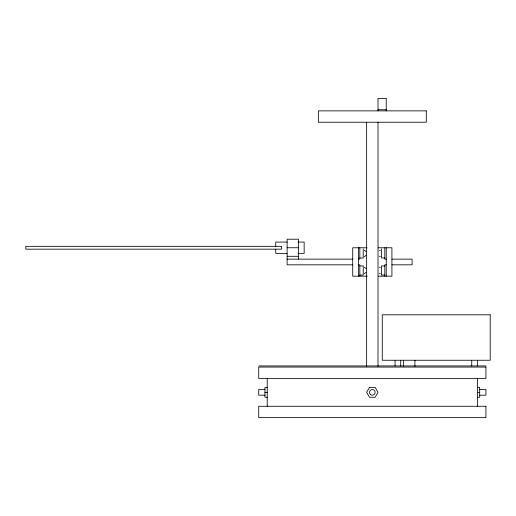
<?xml version="1.0" encoding="UTF-8"?>
<svg xmlns="http://www.w3.org/2000/svg" width="516" height="516" viewBox="0 0 516 516"><rect width="100%" height="100%" fill="white"/><g stroke="black" fill="none" stroke-linecap="round" stroke-linejoin="round"><path stroke-width="0.77" d="M365.992 255.459L364.29 256.697M365.992 272.5L364.29 273.738M379.408 250.699L380.363 250.215M379.408 267.74L380.363 267.256M378.009 109.734L386.245 109.734M287.115 242.069L275.75 242.069L275.75 246.332M297.958 242.069L304.156 242.069L304.156 253.433L297.958 253.433M287.115 247.751L298.474 247.751M367.153 247.777L352.725 247.777L352.725 276.176L367.153 276.176M378.293 247.777L391.921 247.777L391.921 276.176L378.293 276.176M287.115 253.433L275.75 253.433L275.75 249.17M287.115 256.297L298.474 256.297M359.826 258L363.238 258L363.238 248.912M384.82 258L381.414 258L381.414 248.912M287.115 259.135L352.725 259.135M358.407 259.135L359.826 259.135L359.826 247.777M386.245 259.135L384.82 259.135L384.82 247.777M391.921 259.135L412.091 259.135L412.091 264.818L391.921 264.818M352.725 264.818L287.115 264.818L287.115 239.205L298.474 239.205L298.474 259.135M358.407 264.818L359.826 264.818L359.826 276.176M386.245 264.818L384.82 264.818L384.82 276.176M359.826 265.953L363.238 265.953L363.238 275.041L359.826 275.041M384.82 265.953L381.414 265.953L381.414 275.041L384.82 275.041M258.71 365.934L485.937 365.934M267.23 387.432L264.96 387.432L264.96 397.268L267.23 397.268M477.416 387.432L479.693 387.432L479.693 397.268L477.416 397.268M264.96 389.509L258.71 389.509L258.71 395.192L264.96 395.192M479.693 389.509L485.937 389.509L485.937 395.192L479.693 395.192M264.96 392.347L267.23 392.347M477.416 392.347L479.693 392.347M379.408 256.213L380.363 256.697M364.29 250.215L365.992 251.453M379.408 273.254L380.363 273.738M364.29 267.256L365.992 268.494M477.416 360.645L477.416 365.934M477.416 378.434L477.416 406.266M471.74 360.645L471.74 365.934M414.928 360.252L414.928 366.315M403.57 360.252L403.57 366.315M400.726 360.645L400.726 365.934M395.05 360.645L395.05 365.934M386.245 110.869L386.245 98.369L378.009 98.369L378.009 110.869M386.245 247.777L386.245 276.176M378.009 122.228L378.009 366.263M366.644 122.228L366.644 366.263M358.407 247.777L358.407 276.176M267.23 378.434L267.23 406.266M369.482 387.432L366.644 392.347L369.482 397.268L375.164 397.268L378.009 392.347L375.164 387.432L369.482 387.432M426.293 110.869L318.359 110.869L318.359 122.228L426.293 122.228L426.293 110.869M281.433 246.332L25.8 246.332L25.8 249.17L281.433 249.17L281.433 246.332M490.2 314.805L382.266 314.805L382.266 360.252L490.2 360.252L490.2 314.805M485.937 367.07L258.71 367.07L258.71 378.434L485.937 378.434L485.937 367.07M485.937 406.266L258.71 406.266L258.71 417.631L485.937 417.631L485.937 406.266M370.314 394.359A2.838 2.838 0 0 0 375.067 393.082A2.838 2.838 0 0 0 371.591 389.606A2.838 2.838 0 0 0 370.314 394.359"/></g></svg>
